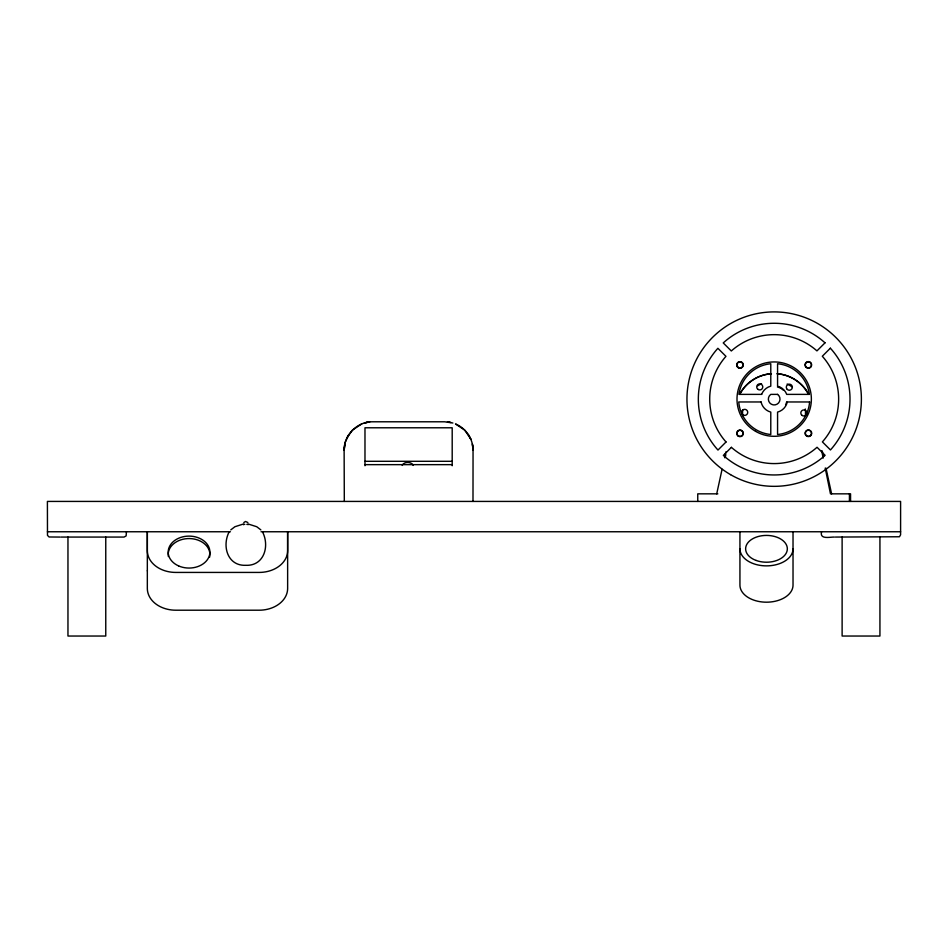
<?xml version="1.0" encoding="UTF-8"?>
<svg xmlns="http://www.w3.org/2000/svg" width="948" height="948" viewBox="0 0 948 948"><rect width="100%" height="100%" fill="white"/><g stroke="black" fill="none" stroke-linecap="round" stroke-linejoin="round"><path stroke-width="1.42" d="M849.432 501.421L849.432 493.837M850.557 501.421L850.557 493.837L830.472 493.837L825.222 468.111M344.835 443.901L344.124 450.229L344.314 501.421M725.232 457.552L725.824 454.649M716.712 493.837L722.08 469.248M724.604 457.683L725.872 451.9M243.802 522.561L245.496 521.471L247.866 522.514M229.013 532.124C221.856 546.309 227.65 566.098 245.816 565.304C263.994 566.11 269.801 546.309 262.632 532.124M348.674 434.824L345.345 442.076L344.124 450.229C343.804 434.978 357.396 421.481 372.564 421.789L444.612 421.789L452.871 423.009M346.944 437.881L352.455 430.119L361.686 423.946M230.791 529.873L234.903 526.733L242.984 524.149M246.847 524.457L247.902 524.066L248.068 524.73M364.98 461.297L452.196 461.297M364.98 464.65L452.196 464.65M717.837 493.837L697.752 493.837L697.752 501.421M47.4 531.757L230.423 531.757M261.044 531.757L900.6 531.757M60.08 537.066L49.083 536.983L47.483 535.371L47.4 501.421L900.6 501.421L900.6 534.791L899.462 536.758L835.33 537.066M61.158 537.066L124.046 537.066L126.131 535.928L126.428 531.757M834.252 537.066C829.998 536.924 819.345 539.791 821.572 531.757M472.993 501.409L473.052 450.229C473.123 438.971 465.93 428.176 455.49 423.946L464.721 430.119L470.658 438.865M450.158 422.334L447.397 421.919L450.94 422.5M248.66 524.149L256.742 526.733L260.854 529.873M244.821 524.457L243.766 524.054L243.6 524.73M468.265 434.421L470.883 439.339M822.26 451.082L823.504 456.782M825.992 468.182L831.597 493.837M821.726 450.964L823.184 458.109M472.341 443.901L473.052 450.229L472.507 444.683M879.934 537.066L879.934 636.037L842.12 636.037L842.12 537.066M793.026 531.757L793.026 585.129A26.544 17.064 0 0 1 766.482 602.193A26.544 17.064 0 0 1 739.938 585.129L739.938 531.757M452.196 465.729L452.196 427.785L364.98 427.785L364.98 465.729M105.761 537.066L105.761 636.037L67.96 636.037L67.96 537.066M402.201 465.409A5.688 4.017 0 0 1 407.699 462.423A5.688 4.017 0 0 1 413.198 465.409M793.026 548.821A26.544 17.064 0 0 1 766.482 565.873A26.544 17.064 0 0 1 739.938 548.821M168.353 556.523A20.856 15.974 0 0 1 189.482 538.559A20.856 15.974 0 0 1 209.603 557.199M786.686 401.822A12.324 12.324 0 0 1 785.56 404.832M777.455 387.033A12.324 12.324 0 0 1 780.477 388.159M781.401 388.704A12.324 12.324 0 0 1 783.095 390.031M740.21 393.562A39.058 39.058 0 0 1 771.435 373.713A39.058 39.058 0 0 0 740.068 393.384M808.241 393.384A39.058 39.058 0 0 0 776.922 373.702A39.058 39.058 0 0 1 808.134 393.633M742.699 415.627A31.474 31.474 0 0 1 742.699 409.761M757.642 385.8A31.474 31.474 0 0 1 761.54 383.774M787.136 384.047A31.474 31.474 0 0 1 792.208 386.974M805.29 408.991A31.474 31.474 0 0 1 805.302 416.291M147.331 570.826L147.331 588.412A28.44 21.792 0 0 0 175.771 610.204L259.195 610.204A28.44 21.792 0 0 0 287.635 588.412L287.635 531.757L287.635 550.634A28.44 21.792 0 0 1 259.195 572.426L175.771 572.426A28.44 21.792 0 0 1 147.331 550.634L147.331 531.757L147.331 570.826M726.026 441.981L717.98 450.051A75.84 75.84 0 0 1 717.885 348.295L725.955 356.341A64.464 64.464 0 0 0 726.026 441.981M825.009 342.832L816.951 350.89A64.464 64.464 0 0 0 731.311 350.973L723.241 342.927A75.84 75.84 0 0 1 825.009 342.832M731.394 447.338L723.348 455.407A75.84 75.84 0 0 0 825.104 455.313L817.046 447.266A64.464 64.464 0 0 1 731.394 447.338M830.365 348.189L822.319 356.247A64.464 64.464 0 0 1 822.402 441.898L830.46 449.945A75.84 75.84 0 0 0 830.365 348.189M366.426 422.464L364.305 423.009L369.779 421.919L366.426 422.464M761.623 394.38L738.942 394.38A35.55 35.55 0 0 1 770.783 363.736L770.783 386.144A13.414 13.414 0 0 0 761.623 394.38M777.573 394.38L770.783 394.38A5.83 5.83 0 0 0 769.835 403.007A5.83 5.83 0 0 0 778.521 403.007A5.83 5.83 0 0 0 777.573 394.38M809.402 394.38L786.721 394.38A13.414 13.414 0 0 0 777.573 386.144L777.573 363.736A35.55 35.55 0 0 1 809.402 394.38M761.066 401.964L738.741 401.964A35.55 35.55 0 0 0 770.783 434.504L770.783 412.096A13.414 13.414 0 0 1 761.066 401.964M809.616 401.964L787.29 401.964A13.414 13.414 0 0 1 777.573 412.096L777.573 434.504A35.55 35.55 0 0 0 809.616 401.964M756.054 560.422A20.856 13.402 0 0 0 787.338 548.821A20.856 13.402 0 0 0 756.054 537.208A20.856 13.402 0 0 0 756.054 560.422M178.615 565.92A20.856 15.974 0 0 0 209.899 552.091A20.856 15.974 0 0 0 178.615 538.251A20.856 15.974 0 0 0 178.615 565.92M730.564 474.652A87.216 87.216 0 0 0 861.388 399.12A87.216 87.216 0 0 0 730.564 323.588A87.216 87.216 0 0 0 730.564 474.652M738.504 435.962A3.034 3.034 0 0 0 743.054 433.331A3.034 3.034 0 0 0 738.504 430.712A3.034 3.034 0 0 0 738.504 435.962M737.817 367.101A3.034 3.034 0 0 0 742.888 365.75A3.034 3.034 0 0 0 739.167 362.029A3.034 3.034 0 0 0 737.817 367.101M806.878 435.902A3.034 3.034 0 0 0 811.429 433.272A3.034 3.034 0 0 0 806.878 430.653A3.034 3.034 0 0 0 806.878 435.902M806.191 367.042A3.034 3.034 0 0 0 811.263 365.691A3.034 3.034 0 0 0 807.542 361.97A3.034 3.034 0 0 0 806.191 367.042M805.99 367.243A3.318 3.318 0 0 0 811.535 365.762A3.318 3.318 0 0 0 807.471 361.698A3.318 3.318 0 0 0 805.99 367.243M755.58 431.328A37.197 37.197 0 0 0 811.37 399.12A37.197 37.197 0 0 0 755.58 366.912A37.197 37.197 0 0 0 755.58 431.328M738.362 436.21A3.318 3.318 0 0 0 743.339 433.331A3.318 3.318 0 0 0 738.362 430.463A3.318 3.318 0 0 0 738.362 436.21M806.736 436.151A3.318 3.318 0 0 0 811.713 433.272A3.318 3.318 0 0 0 806.736 430.404A3.318 3.318 0 0 0 806.736 436.151M737.615 367.303A3.318 3.318 0 0 0 743.161 365.821A3.318 3.318 0 0 0 739.096 361.757A3.318 3.318 0 0 0 737.615 367.303M742.628 414.584A3.034 3.034 0 0 0 747.652 413.055A3.034 3.034 0 0 0 743.813 409.465A3.034 3.034 0 0 0 742.628 414.584M801.783 415.177A3.034 3.034 0 0 0 806.807 413.648A3.034 3.034 0 0 0 802.968 410.057A3.034 3.034 0 0 0 801.783 415.177M757.677 389.118A3.034 3.034 0 0 0 762.702 387.59A3.034 3.034 0 0 0 758.862 383.999A3.034 3.034 0 0 0 757.677 389.118M787.255 389.415A3.034 3.034 0 0 0 792.279 387.886A3.034 3.034 0 0 0 788.44 384.296A3.034 3.034 0 0 0 787.255 389.415"/></g></svg>
